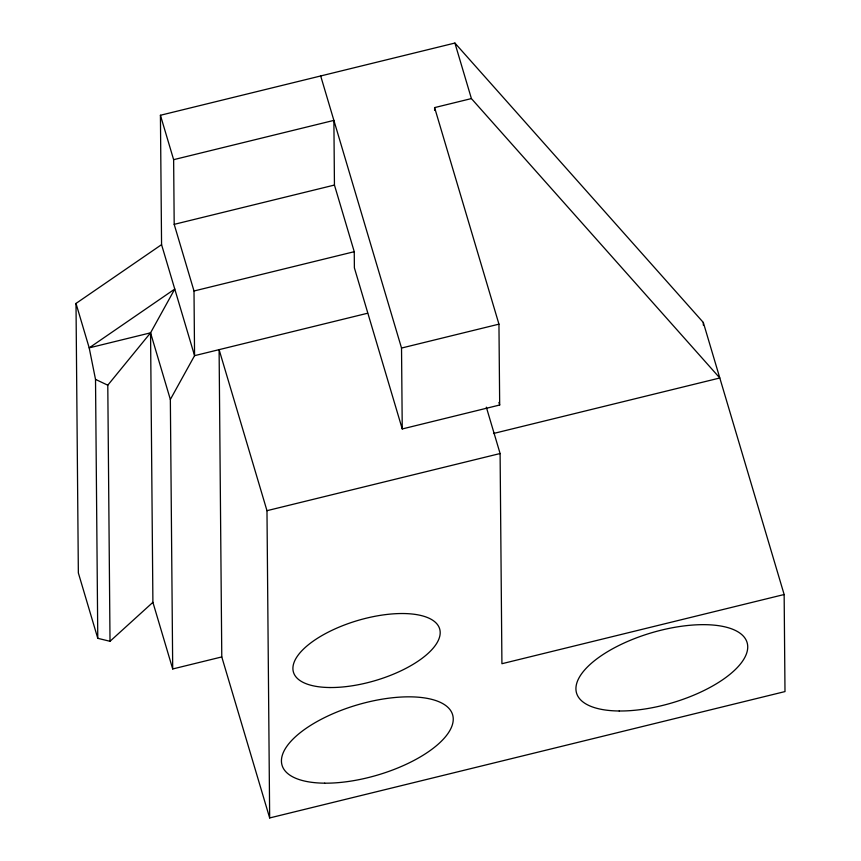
<?xml version="1.0" encoding="UTF-8"?>
<svg xmlns="http://www.w3.org/2000/svg" width="861" height="861" viewBox="0 0 861 861"><rect width="100%" height="100%" fill="white"/><g stroke="black" fill="none" stroke-linecap="round" stroke-linejoin="round"><path stroke-width="1.29" d="M110.014 641.294L107.786 385.19L150.557 332.83L174.772 289.048L89.2 347.866L95.517 379.389L97.777 638.313L110.014 641.294L152.903 602.323L150.557 332.83L89.2 347.866L76.005 303.438L161.567 244.642L160.426 115.266L454.909 43.05L703.308 322.455L784.145 594.52L784.995 691.577L269.665 817.95L221.783 656.932L219.103 349.652L266.975 510.681L269.665 817.95M221.783 656.932L172.706 668.965L170.349 399.472L194.564 355.668L194.005 290.996L174.191 224.355L173.631 159.672L160.426 115.266M173.631 159.672L333.885 120.389L334.445 185.061L354.248 251.703L354.388 267.868L402.248 428.95L499.681 405.014L498.95 324.156L434.601 107.603L471.408 98.584L719.807 377.99L493.504 433.481M174.191 224.355L334.445 185.061M194.005 290.996L354.248 251.703M367.593 313.243L194.564 355.668L161.567 244.642M402.248 428.95L401.527 348.048L498.95 324.156M266.975 510.681L500.101 453.532L486.325 407.145M784.145 594.52L501.92 663.723L500.101 453.532M95.517 379.389L107.786 385.19M454.909 43.05L471.408 98.584M498.917 402.442L499.681 405.014M320.679 75.951L401.527 348.048M150.557 332.83L170.349 399.472M152.903 602.323L172.706 668.965M97.777 638.313L78.351 572.931L76.005 303.438M703.308 322.455L703.329 325.114M434.601 107.603L434.622 110.294M324.683 783.176A88.941 36.517 -16.5 0 0 453.241 718.913A88.941 36.517 -16.5 0 0 324.113 717.826A88.941 36.517 -16.5 0 0 324.683 783.176M619.177 710.992A88.941 36.517 -16.5 0 0 747.725 646.729A88.941 36.517 -16.5 0 0 618.607 645.642A88.941 36.517 -16.5 0 0 619.177 710.992M330 687.53A76.242 31.297 -16.5 0 0 440.186 632.458A76.242 31.297 -16.5 0 0 329.515 631.511A76.242 31.297 -16.5 0 0 330 687.53"/></g></svg>
